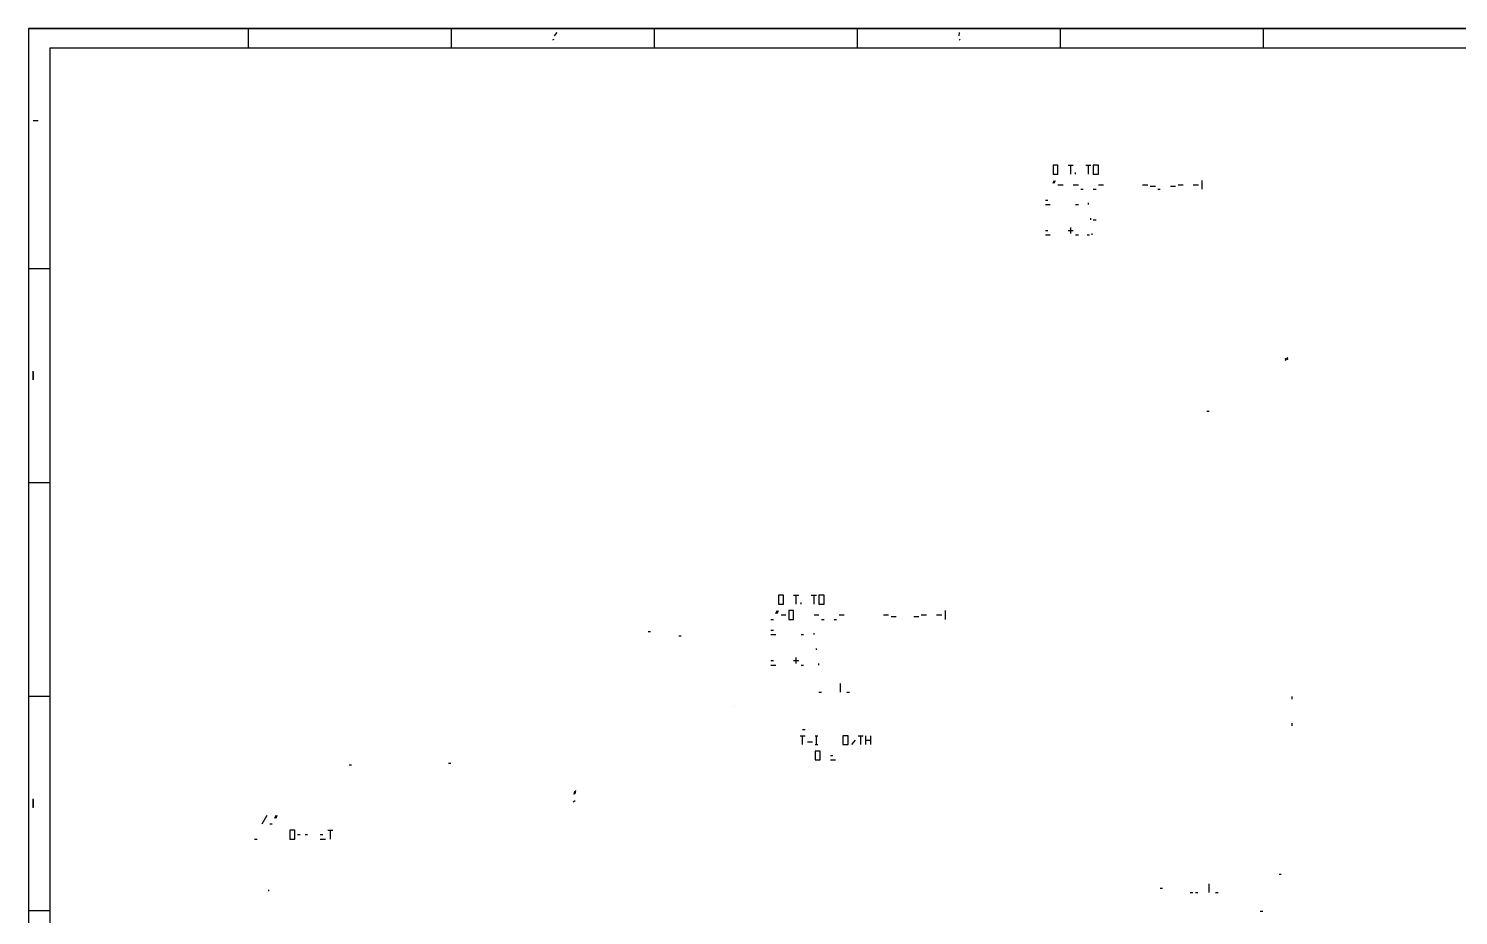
# Model space of a CAD drawing. Header units: millimetres. Extents: x 43 to 1147, y 31 to 811.
# Drawn here: x 43 to 673, y 421 to 811 of the extents above; entities that cross this region are included whole.
import ezdxf

# ---------------------------------------------------------------- set-up
doc = ezdxf.new("R2010")
doc.units = ezdxf.units.MM
doc.layers.add('LINES', color=7, linetype='Continuous')
doc.layers.add('RECTANGLES', color=3, linetype='Continuous')

msp = doc.modelspace()

# ---------------------------------------------------------------- linework, layer by layer
at = {"layer": 'LINES'}
for p, q in [((42.88, 811.36), (1146.64, 811.36)), ((139.84, 802.72), (139.84, 811.36)), ((229.36, 802.72), (229.36, 811.36)), ((274.72, 808.24), (275.8, 809.68)), ((318.76, 802.72), (318.76, 811.36)), ((408.28, 802.72), (408.28, 811.36)), ((453.04, 808.24), (453.16, 809.68)), ((497.8, 802.72), (497.8, 811.36)), ((587.2, 802.72), (587.2, 811.36)), ((274, 806.44), (274.6, 806.68)), ((453.04, 806.44), (453.52, 806.68)), ((44.92, 770.8), (47.08, 770.8)), ((45.04, 770.92), (46.84, 770.92)), ((501.04, 751.12), (503.32, 751.12)), ((502.24, 747.28), (502.24, 751.12)), ((508.84, 751.12), (511.12, 751.12)), ((510.04, 747.28), (510.04, 751.12)), ((494.44, 743.2), (494.92, 744.4)), ((494.92, 743.2), (495.52, 744.4)), ((504.4, 747.28), (504.4, 747.88)), ((560.2, 740.56), (560.2, 744.4)), ((496.6, 742.48), (498.88, 742.48)), ((503.32, 742.48), (505.6, 742.48)), ((506.68, 740.56), (507.76, 740.56)), ((512.2, 740.56), (513.4, 740.56)), ((514.48, 742.48), (516.64, 742.48)), ((533.92, 742.48), (536.2, 742.48)), ((537.28, 741.88), (539.56, 741.88)), ((540.64, 740.56), (541.72, 740.56)), ((546.28, 741.88), (548.44, 741.88)), ((549.64, 742.48), (551.8, 742.48)), ((556.24, 742.48), (558.52, 742.48)), ((491.08, 735.76), (492.16, 735.76)), ((491.08, 733.84), (493.24, 733.84)), ((504.4, 733.84), (505.6, 733.84)), ((510.04, 733.84), (510.04, 734.56)), ((511.12, 727.12), (511.12, 727.84)), ((512.2, 727.12), (513.4, 727.12)), ((491.08, 722.44), (492.16, 722.44)), ((491.08, 720.52), (493.24, 720.52)), ((501.04, 722.44), (503.32, 722.44)), ((502.24, 721.12), (502.24, 723.76)), ((504.4, 720.52), (505.6, 720.52)), ((509.44, 720.52), (510.52, 720.52)), ((511.72, 720.52), (511.72, 721.12)), ((42.88, 705.64), (52.24, 705.64)), ((596.8, 665.8), (598.12, 666.4)), ((596.8, 665.32), (598.12, 665.8)), ((44.92, 656.56), (44.92, 660.4)), ((45.04, 656.8), (45.04, 660.16)), ((562.24, 642.76), (563.32, 642.76)), ((42.88, 611.32), (52.24, 611.32)), ((380.08, 561.64), (382.36, 561.64)), ((381.28, 557.68), (381.28, 561.64)), ((387.88, 561.64), (390.16, 561.64)), ((389.08, 557.68), (389.08, 561.64)), ((372.28, 553.6), (372.88, 554.92)), ((372.88, 553.6), (373.48, 554.92)), ((383.44, 557.68), (383.44, 558.4)), ((447.04, 550.96), (447.04, 554.92)), ((370.12, 550.96), (371.2, 550.96)), ((374.56, 553), (376.72, 553)), ((389.08, 553), (391.24, 553)), ((392.32, 550.96), (393.52, 550.96)), ((397.96, 550.96), (399.04, 550.96)), ((400.24, 553), (402.4, 553)), ((419.68, 553), (421.96, 553)), ((423.04, 552.28), (425.32, 552.28)), ((433.12, 552.28), (435.28, 552.28)), ((436.36, 553), (438.64, 553)), ((443.08, 553), (445.36, 553)), ((316, 545.68), (317.08, 545.68)), ((329.44, 543.76), (330.52, 543.76)), ((370.12, 546.28), (371.2, 546.28)), ((370.12, 544.36), (372.28, 544.36)), ((383.44, 544.36), (384.52, 544.36)), ((389.08, 544.36), (389.08, 544.96)), ((390.16, 537.64), (390.16, 538.24)), ((370.12, 532.96), (371.2, 532.96)), ((370.12, 530.92), (372.28, 530.92)), ((380.08, 532.96), (382.36, 532.96)), ((381.28, 531.64), (381.28, 534.16)), ((383.44, 530.92), (384.52, 530.92)), ((391.24, 530.92), (391.24, 531.64)), ((42.88, 517.12), (52.24, 517.12)), ((391.24, 518.92), (392.44, 518.92)), ((400.72, 518.92), (400.72, 522.76)), ((403.48, 518.92), (404.68, 518.92)), ((599.8, 515.92), (599.8, 517)), ((354.16, 512.8), (354.16, 512.8)), ((599.8, 504.16), (599.8, 505.36)), ((382.96, 499.72), (385.12, 499.72)), ((384.04, 502.48), (385.12, 502.48)), ((384.04, 495.88), (384.04, 499.72)), ((389.56, 499.72), (390.76, 499.72)), ((390.16, 495.88), (390.16, 499.72)), ((408.52, 499.72), (410.8, 499.72)), ((409.72, 495.88), (409.72, 499.72)), ((411.88, 495.88), (411.88, 499.72)), ((414.16, 495.88), (414.16, 499.72)), ((386.2, 497.08), (388.48, 497.08)), ((389.56, 495.88), (390.76, 495.88)), ((405.76, 495.88), (407.44, 497.8)), ((411.88, 497.8), (414.16, 497.8)), ((184.12, 486.88), (185.2, 486.88)), ((227.92, 487.6), (229, 487.6)), ((396.28, 491.08), (397.36, 491.08)), ((396.28, 489.16), (398.56, 489.16)), ((283.36, 473.92), (283.6, 475.36)), ((283.84, 474.16), (284.08, 475.6)), ((44.92, 468.04), (44.92, 471.88)), ((45.04, 468.28), (45.04, 471.64)), ((282.88, 470.56), (283.84, 471.16)), ((145.84, 460.96), (148, 464.8)), ((145.84, 460.96), (148, 464.8)), ((149.2, 460.96), (150.28, 460.96)), ((151.36, 463.48), (151.96, 464.8)), ((151.96, 463.48), (152.44, 464.8)), ((142.48, 454.24), (143.56, 454.24)), ((161.44, 456.16), (162.52, 456.16)), ((164.8, 456.16), (165.88, 456.16)), ((171.4, 456.16), (172.6, 456.16)), ((171.4, 454.24), (173.68, 454.24)), ((174.76, 458.08), (177.04, 458.08)), ((175.96, 454.24), (175.96, 458.08)), ((594.16, 438.76), (595, 438.76)), ((148.72, 431.2), (148.72, 431.8)), ((541.6, 432.52), (542.68, 432.52)), ((554.92, 430.6), (556.12, 430.6)), ((557.2, 430.6), (558.28, 430.6)), ((563.32, 430.6), (563.32, 434.56)), ((566.08, 430.6), (567.28, 430.6)), ((42.88, 422.8), (52.24, 422.8)), ((585.76, 422.44), (586.96, 422.44))]:
    msp.add_line(p, q, dxfattribs=at)
at = {"layer": 'RECTANGLES'}
for p, q in [((1146.64, 811.36), (42.88, 811.36)), ((42.88, 811.36), (42.88, 31)), ((1137.16, 802.72), (52.24, 802.72)), ((52.24, 802.72), (52.24, 39.52)), ((496.6, 751.12), (494.44, 751.12)), ((494.44, 751.12), (494.44, 747.28)), ((496.6, 747.28), (496.6, 751.12)), ((514.48, 751.12), (512.2, 751.12)), ((512.2, 751.12), (512.2, 747.28)), ((514.48, 747.28), (514.48, 751.12)), ((494.44, 747.28), (496.6, 747.28)), ((512.2, 747.28), (514.48, 747.28)), ((375.64, 561.64), (373.48, 561.64)), ((373.48, 561.64), (373.48, 557.68)), ((375.64, 557.68), (375.64, 561.64)), ((393.52, 561.64), (391.24, 561.64)), ((391.24, 561.64), (391.24, 557.68)), ((393.52, 557.68), (393.52, 561.64)), ((373.48, 557.68), (375.64, 557.68)), ((380.08, 554.92), (377.92, 554.92)), ((377.92, 554.92), (377.92, 550.96)), ((380.08, 550.96), (380.08, 554.92)), ((391.24, 557.68), (393.52, 557.68)), ((377.92, 550.96), (380.08, 550.96)), ((404.08, 499.72), (401.8, 499.72)), ((401.8, 499.72), (401.8, 495.88)), ((404.08, 495.88), (404.08, 499.72)), ((391.84, 493), (389.56, 493)), ((389.56, 493), (389.56, 489.16)), ((391.84, 489.16), (391.84, 493)), ((401.8, 495.88), (404.08, 495.88)), ((389.56, 489.16), (391.84, 489.16)), ((160.24, 458.08), (158.08, 458.08)), ((158.08, 458.08), (158.08, 454.24)), ((158.08, 454.24), (160.24, 454.24)), ((160.24, 454.24), (160.24, 458.08))]:
    msp.add_line(p, q, dxfattribs=at)

doc.saveas('drawing.dxf')
